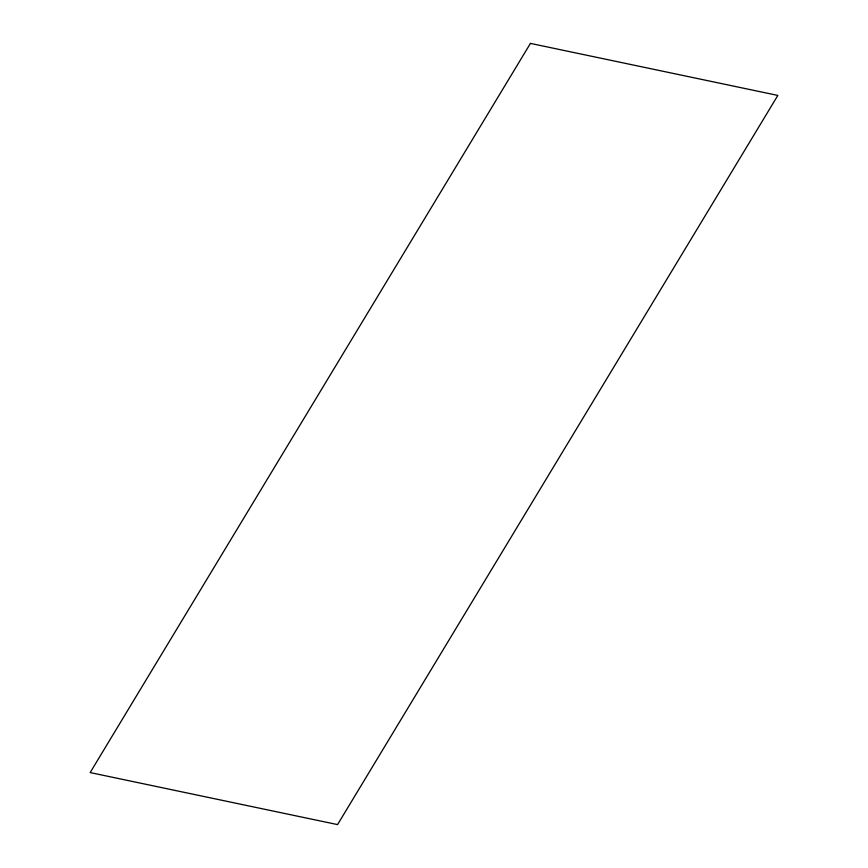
<?xml version="1.0" encoding="UTF-8"?>
<svg xmlns="http://www.w3.org/2000/svg" width="868" height="868" viewBox="0 0 868 868"><rect width="100%" height="100%" fill="white"/><g stroke="black" fill="none" stroke-linecap="round" stroke-linejoin="round"><path stroke-width="1.3" d="M530.435 43.4L90.163 772.574L337.565 824.6L777.837 95.426L530.435 43.4"/></g></svg>
